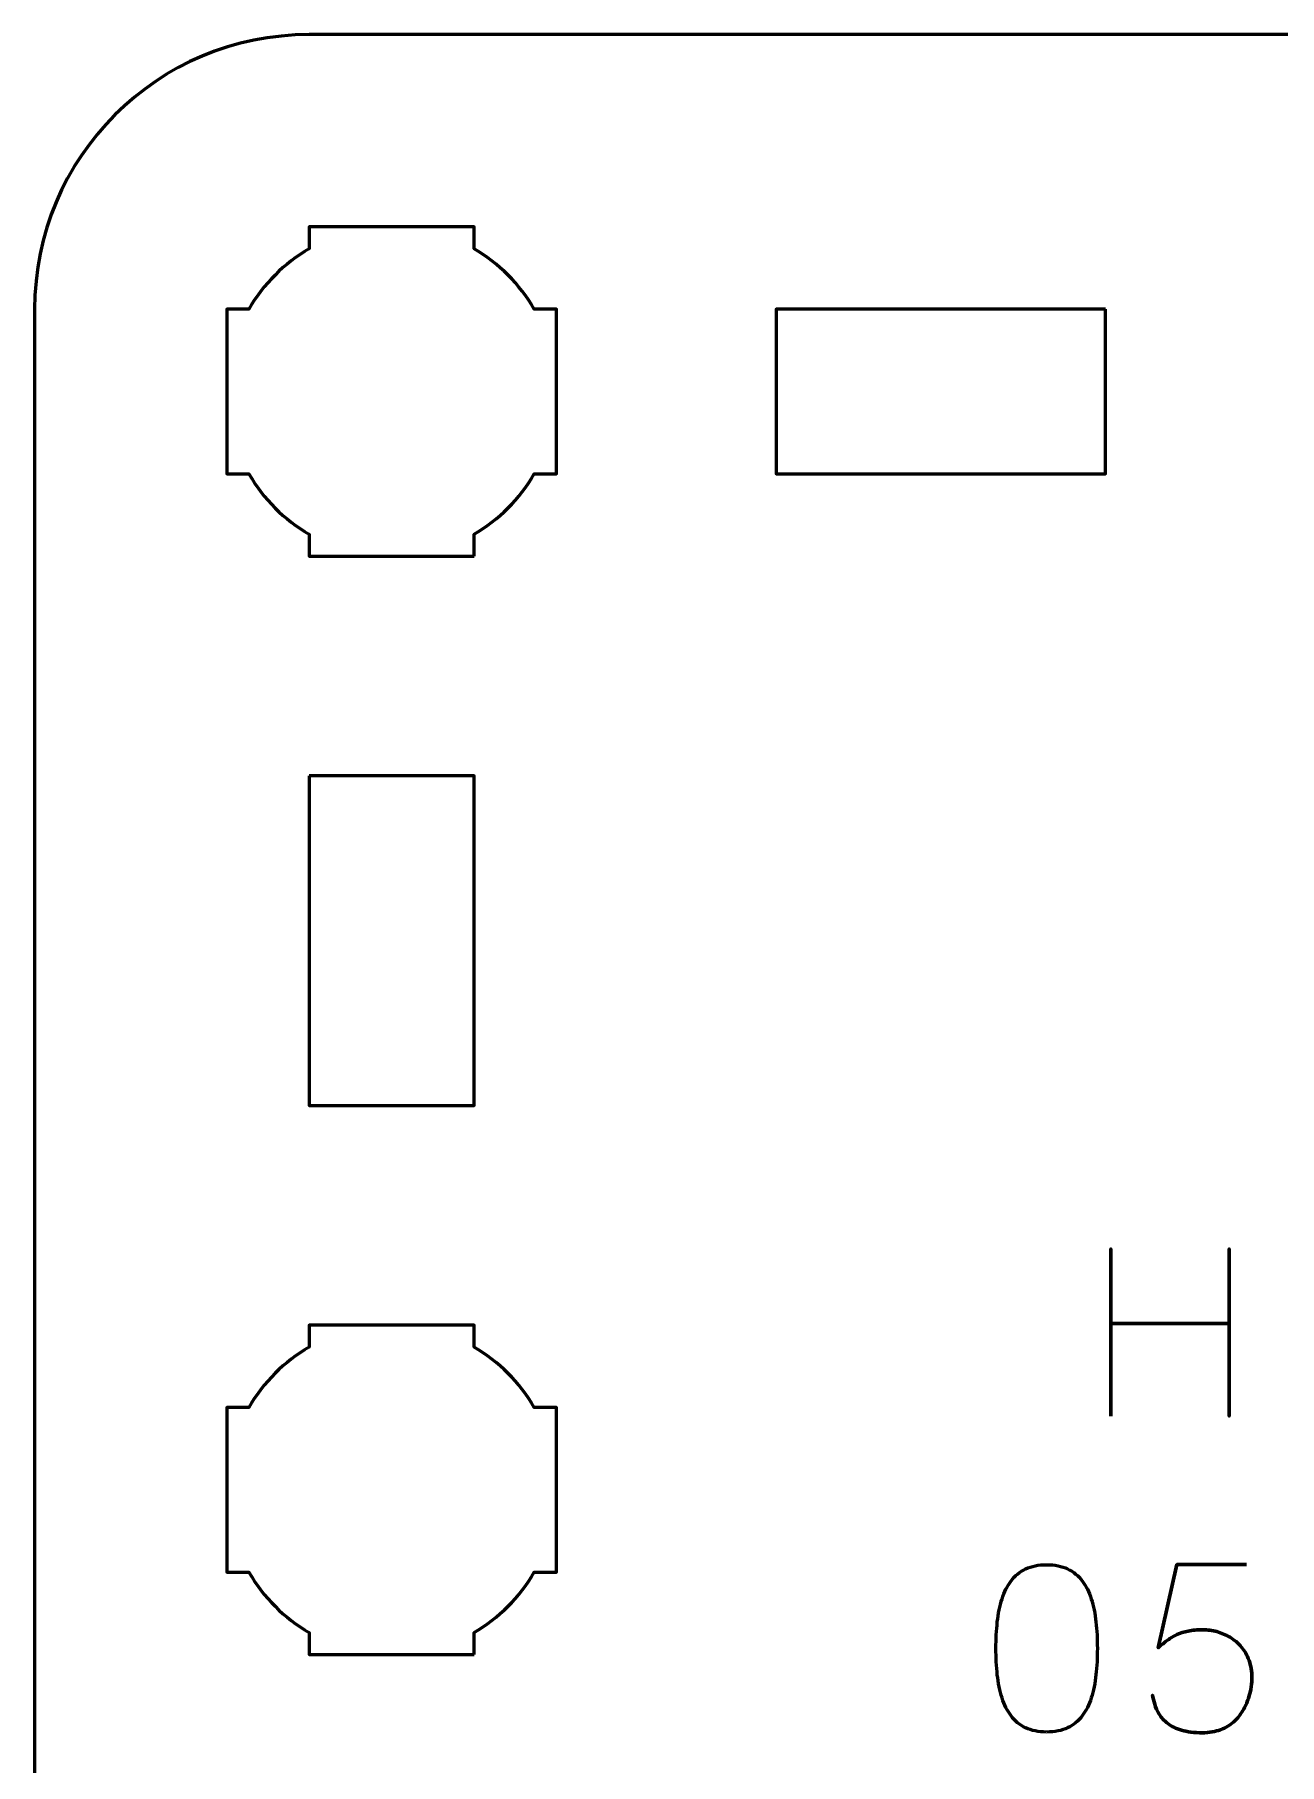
# Model space of a CAD drawing. Header units: centimetres. Extents: x -22.2 to 28.4, y -19.5 to -10.2.
# Drawn here: x -2.15 to 0.117, y -13.35 to -10.2 of the extents above; entities that cross this region are included whole.
import ezdxf

# ---------------------------------------------------------------- set-up
doc = ezdxf.new("R2010")
doc.units = ezdxf.units.CM
doc.header["$MEASUREMENT"] = 0
doc.layers.add('Layer 1', color=7, linetype='Continuous')

msp = doc.modelspace()

# ---------------------------------------------------------------- linework, layer by layer
at = {"layer": 'Layer 1', "lineweight": 53}
for points, knots in [([(2.65008, -10.2), (2.92714, -10.20008), (3.15002, -10.42315), (3.15002, -10.7001), (3.15002, -10.7001), (3.15002, -13.46669), (3.15002, -16.23331), (3.15002, -18.9999), (3.15002, -18.9999), (3.15002, -19.2769), (2.92693, -19.5), (2.64993, -19.5), (2.64993, -19.5), (2.64993, -19.5), (-1.64993, -19.5), (-1.64993, -19.5), (-1.64993, -19.5), (-1.92706, -19.5), (-2.15002, -19.2769), (-2.15002, -18.9999), (-2.15002, -18.9999), (-2.15002, -16.23331), (-2.15002, -13.46669), (-2.15002, -10.7001), (-2.15002, -10.7001), (-2.15002, -10.4231), (-1.92693, -10.2), (-1.64993, -10.2), (-1.64993, -10.2), (-1.64993, -10.2), (2.65008, -10.2), (2.65008, -10.2)], [0, 0, 0, 0, 0.125, 0.125, 0.125, 0.125, 0.25, 0.25, 0.25, 0.25, 0.375, 0.375, 0.375, 0.375, 0.5, 0.5, 0.5, 0.5, 0.625, 0.625, 0.625, 0.625, 0.75, 0.75, 0.75, 0.75, 0.875, 0.875, 0.875, 0.875, 1, 1, 1, 1]), ([(-1.34993, -11.14995), (-1.34993, -11.14995), (-1.49845, -11.14995), (-1.49845, -11.14995), (-1.49845, -11.14995), (-1.49845, -11.14995), (-1.5, -11.14997), (-1.5, -11.14997), (-1.5, -11.14997), (-1.5, -11.14997), (-1.50155, -11.14995), (-1.50155, -11.14995), (-1.50155, -11.14995), (-1.50155, -11.14995), (-1.64993, -11.14995), (-1.64993, -11.14995), (-1.64993, -11.14995), (-1.64993, -11.14995), (-1.64993, -11.10986), (-1.64993, -11.10986), (-1.64993, -11.10986), (-1.6955, -11.08351), (-1.73348, -11.04551), (-1.75984, -10.99996), (-1.75984, -10.99996), (-1.75984, -10.99996), (-1.79993, -10.99996), (-1.79993, -10.99996), (-1.79993, -10.99996), (-1.79993, -10.99996), (-1.79993, -10.85591), (-1.79993, -10.85591), (-1.79993, -10.85591), (-1.79993, -10.85591), (-1.79999, -10.84997), (-1.79999, -10.84997), (-1.79999, -10.84997), (-1.79999, -10.84997), (-1.79993, -10.84403), (-1.79993, -10.84403), (-1.79993, -10.84403), (-1.79993, -10.84403), (-1.79993, -10.69996), (-1.79993, -10.69996), (-1.79993, -10.69996), (-1.79993, -10.69996), (-1.75986, -10.69996), (-1.75986, -10.69996), (-1.75986, -10.69996), (-1.7335, -10.65439), (-1.69551, -10.6164), (-1.64993, -10.59006), (-1.64993, -10.59006), (-1.64993, -10.59006), (-1.64993, -10.54996), (-1.64993, -10.54996), (-1.64993, -10.54996), (-1.64993, -10.54996), (-1.34993, -10.54996), (-1.34993, -10.54996), (-1.34993, -10.54996), (-1.34993, -10.54996), (-1.34993, -10.59015), (-1.34993, -10.59015), (-1.34993, -10.59015), (-1.30443, -10.61649), (-1.26649, -10.65445), (-1.24015, -10.69996), (-1.24015, -10.69996), (-1.24015, -10.69996), (-1.19994, -10.69996), (-1.19994, -10.69996), (-1.19994, -10.69996), (-1.19994, -10.69996), (-1.19994, -10.99996), (-1.19994, -10.99996), (-1.19994, -10.99996), (-1.19994, -10.99996), (-1.24017, -10.99996), (-1.24017, -10.99996), (-1.24017, -10.99996), (-1.26651, -11.04546), (-1.30444, -11.08342), (-1.34993, -11.10976), (-1.34993, -11.10976), (-1.34993, -11.10976), (-1.34993, -11.14995), (-1.34993, -11.14995)], [0, 0, 0, 0, 0.0454545, 0.0454545, 0.0454545, 0.0454545, 0.0909091, 0.0909091, 0.0909091, 0.0909091, 0.1363636, 0.1363636, 0.1363636, 0.1363636, 0.1818182, 0.1818182, 0.1818182, 0.1818182, 0.2272727, 0.2272727, 0.2272727, 0.2272727, 0.2727273, 0.2727273, 0.2727273, 0.2727273, 0.3181818, 0.3181818, 0.3181818, 0.3181818, 0.3636364, 0.3636364, 0.3636364, 0.3636364, 0.4090909, 0.4090909, 0.4090909, 0.4090909, 0.4545455, 0.4545455, 0.4545455, 0.4545455, 0.5, 0.5, 0.5, 0.5, 0.5454545, 0.5454545, 0.5454545, 0.5454545, 0.5909091, 0.5909091, 0.5909091, 0.5909091, 0.6363636, 0.6363636, 0.6363636, 0.6363636, 0.6818182, 0.6818182, 0.6818182, 0.6818182, 0.7272727, 0.7272727, 0.7272727, 0.7272727, 0.7727273, 0.7727273, 0.7727273, 0.7727273, 0.8181818, 0.8181818, 0.8181818, 0.8181818, 0.8636364, 0.8636364, 0.8636364, 0.8636364, 0.9090909, 0.9090909, 0.9090909, 0.9090909, 0.9545455, 0.9545455, 0.9545455, 0.9545455, 1, 1, 1, 1]), ([(-0.19993, -10.70005), (-0.19993, -10.70005), (-0.19993, -11.00006), (-0.19993, -11.00006), (-0.19993, -11.00006), (-0.19993, -11.00006), (-0.79992, -11.00006), (-0.79992, -11.00006), (-0.79992, -11.00006), (-0.79992, -11.00006), (-0.79992, -10.70005), (-0.79992, -10.70005), (-0.79992, -10.70005), (-0.79992, -10.70005), (-0.19993, -10.70005), (-0.19993, -10.70005)], [0, 0, 0, 0, 0.25, 0.25, 0.25, 0.25, 0.5, 0.5, 0.5, 0.5, 0.75, 0.75, 0.75, 0.75, 1, 1, 1, 1]), ([(-1.64993, -11.55005), (-1.64993, -11.55005), (-1.34992, -11.55005), (-1.34992, -11.55005), (-1.34992, -11.55005), (-1.34992, -11.55005), (-1.34992, -12.15004), (-1.34992, -12.15004), (-1.34992, -12.15004), (-1.34992, -12.15004), (-1.64993, -12.15004), (-1.64993, -12.15004), (-1.64993, -12.15004), (-1.64993, -12.15004), (-1.64993, -11.55005), (-1.64993, -11.55005)], [0, 0, 0, 0, 0.25, 0.25, 0.25, 0.25, 0.5, 0.5, 0.5, 0.5, 0.75, 0.75, 0.75, 0.75, 1, 1, 1, 1]), ([(-1.34993, -13.14995), (-1.34993, -13.14995), (-1.49845, -13.14995), (-1.49845, -13.14995), (-1.49845, -13.14995), (-1.49845, -13.14995), (-1.5, -13.14997), (-1.5, -13.14997), (-1.5, -13.14997), (-1.5, -13.14997), (-1.50155, -13.14995), (-1.50155, -13.14995), (-1.50155, -13.14995), (-1.50155, -13.14995), (-1.64993, -13.14995), (-1.64993, -13.14995), (-1.64993, -13.14995), (-1.64993, -13.14995), (-1.64993, -13.10986), (-1.64993, -13.10986), (-1.64993, -13.10986), (-1.6955, -13.08351), (-1.73348, -13.04551), (-1.75984, -12.99996), (-1.75984, -12.99996), (-1.75984, -12.99996), (-1.79993, -12.99996), (-1.79993, -12.99996), (-1.79993, -12.99996), (-1.79993, -12.99996), (-1.79993, -12.85591), (-1.79993, -12.85591), (-1.79993, -12.85591), (-1.79993, -12.85591), (-1.79999, -12.84997), (-1.79999, -12.84997), (-1.79999, -12.84997), (-1.79999, -12.84997), (-1.79993, -12.84403), (-1.79993, -12.84403), (-1.79993, -12.84403), (-1.79993, -12.84403), (-1.79993, -12.69996), (-1.79993, -12.69996), (-1.79993, -12.69996), (-1.79993, -12.69996), (-1.75986, -12.69996), (-1.75986, -12.69996), (-1.75986, -12.69996), (-1.7335, -12.65439), (-1.69551, -12.6164), (-1.64993, -12.59006), (-1.64993, -12.59006), (-1.64993, -12.59006), (-1.64993, -12.54996), (-1.64993, -12.54996), (-1.64993, -12.54996), (-1.64993, -12.54996), (-1.34993, -12.54996), (-1.34993, -12.54996), (-1.34993, -12.54996), (-1.34993, -12.54996), (-1.34993, -12.59015), (-1.34993, -12.59015), (-1.34993, -12.59015), (-1.30443, -12.61649), (-1.26649, -12.65445), (-1.24015, -12.69996), (-1.24015, -12.69996), (-1.24015, -12.69996), (-1.19994, -12.69996), (-1.19994, -12.69996), (-1.19994, -12.69996), (-1.19994, -12.69996), (-1.19994, -12.99996), (-1.19994, -12.99996), (-1.19994, -12.99996), (-1.19994, -12.99996), (-1.24017, -12.99996), (-1.24017, -12.99996), (-1.24017, -12.99996), (-1.26651, -13.04546), (-1.30444, -13.08342), (-1.34993, -13.10976), (-1.34993, -13.10976), (-1.34993, -13.10976), (-1.34993, -13.14995), (-1.34993, -13.14995)], [0, 0, 0, 0, 0.0454545, 0.0454545, 0.0454545, 0.0454545, 0.0909091, 0.0909091, 0.0909091, 0.0909091, 0.1363636, 0.1363636, 0.1363636, 0.1363636, 0.1818182, 0.1818182, 0.1818182, 0.1818182, 0.2272727, 0.2272727, 0.2272727, 0.2272727, 0.2727273, 0.2727273, 0.2727273, 0.2727273, 0.3181818, 0.3181818, 0.3181818, 0.3181818, 0.3636364, 0.3636364, 0.3636364, 0.3636364, 0.4090909, 0.4090909, 0.4090909, 0.4090909, 0.4545455, 0.4545455, 0.4545455, 0.4545455, 0.5, 0.5, 0.5, 0.5, 0.5454545, 0.5454545, 0.5454545, 0.5454545, 0.5909091, 0.5909091, 0.5909091, 0.5909091, 0.6363636, 0.6363636, 0.6363636, 0.6363636, 0.6818182, 0.6818182, 0.6818182, 0.6818182, 0.7272727, 0.7272727, 0.7272727, 0.7272727, 0.7727273, 0.7727273, 0.7727273, 0.7727273, 0.8181818, 0.8181818, 0.8181818, 0.8181818, 0.8636364, 0.8636364, 0.8636364, 0.8636364, 0.9090909, 0.9090909, 0.9090909, 0.9090909, 0.9545455, 0.9545455, 0.9545455, 0.9545455, 1, 1, 1, 1])]:
    msp.add_open_spline(points, degree=3, knots=knots, dxfattribs=at)
at = {"layer": 'Layer 1', "color": 5, "lineweight": 53}
for points, knots in [([(-0.19063, -12.71576), (-0.19063, -12.71576), (-0.19063, -12.54685), (-0.19063, -12.54685), (-0.19063, -12.54685), (-0.19063, -12.54685), (0.02484, -12.54685), (0.02484, -12.54685), (0.02484, -12.54685), (0.02484, -12.54685), (0.02484, -12.71576), (0.02484, -12.71576), (0.02484, -12.71576), (0.02484, -12.71576), (0.02484, -12.41096), (0.02484, -12.41096), (0.02484, -12.41096), (0.02484, -12.41096), (0.02484, -12.54685), (0.02484, -12.54685), (0.02484, -12.54685), (0.02484, -12.54685), (-0.19063, -12.54685), (-0.19063, -12.54685), (-0.19063, -12.54685), (-0.19063, -12.54685), (-0.19063, -12.41096), (-0.19063, -12.41096), (-0.19063, -12.41096), (-0.19063, -12.41096), (-0.19063, -12.71576), (-0.19063, -12.71576)], [0, 0, 0, 0, 0.125, 0.125, 0.125, 0.125, 0.25, 0.25, 0.25, 0.25, 0.375, 0.375, 0.375, 0.375, 0.5, 0.5, 0.5, 0.5, 0.625, 0.625, 0.625, 0.625, 0.75, 0.75, 0.75, 0.75, 0.875, 0.875, 0.875, 0.875, 1, 1, 1, 1]), ([(-0.30725, -13.29107), (-0.29244, -13.291), (-0.27967, -13.28839), (-0.26901, -13.28331), (-0.26901, -13.28331), (-0.25843, -13.27823), (-0.24961, -13.27096), (-0.24256, -13.26172), (-0.24256, -13.26172), (-0.23557, -13.25241), (-0.23007, -13.2414), (-0.22598, -13.2287), (-0.22598, -13.2287), (-0.22195, -13.216), (-0.21906, -13.2021), (-0.21744, -13.18686), (-0.21744, -13.18686), (-0.21574, -13.17162), (-0.2149, -13.1556), (-0.21497, -13.13867), (-0.21497, -13.13867), (-0.2149, -13.12181), (-0.21574, -13.10579), (-0.21744, -13.09062), (-0.21744, -13.09062), (-0.21906, -13.07545), (-0.22195, -13.06148), (-0.22598, -13.04878), (-0.22598, -13.04878), (-0.23007, -13.03615), (-0.23557, -13.02515), (-0.24256, -13.01576), (-0.24256, -13.01576), (-0.24961, -13.00645), (-0.25843, -12.99918), (-0.26901, -12.9941), (-0.26901, -12.9941), (-0.27967, -12.98895), (-0.29244, -12.98634), (-0.30725, -12.98627), (-0.30725, -12.98627), (-0.32207, -12.98634), (-0.33484, -12.98895), (-0.3455, -12.9941), (-0.3455, -12.9941), (-0.35608, -12.99918), (-0.3649, -13.00645), (-0.37195, -13.01576), (-0.37195, -13.01576), (-0.37894, -13.02515), (-0.38444, -13.03615), (-0.38853, -13.04878), (-0.38853, -13.04878), (-0.39256, -13.06148), (-0.39545, -13.07545), (-0.39707, -13.09062), (-0.39707, -13.09062), (-0.39876, -13.10579), (-0.39961, -13.12181), (-0.39954, -13.13867), (-0.39954, -13.13867), (-0.39961, -13.1556), (-0.39876, -13.17162), (-0.39707, -13.18686), (-0.39707, -13.18686), (-0.39545, -13.2021), (-0.39256, -13.216), (-0.38853, -13.2287), (-0.38853, -13.2287), (-0.38444, -13.2414), (-0.37894, -13.25241), (-0.37195, -13.26172), (-0.37195, -13.26172), (-0.3649, -13.27096), (-0.35608, -13.27823), (-0.3455, -13.28331), (-0.3455, -13.28331), (-0.33484, -13.28839), (-0.32207, -13.291), (-0.30725, -13.29107)], [0, 0, 0, 0, 0.05, 0.05, 0.05, 0.05, 0.1, 0.1, 0.1, 0.1, 0.15, 0.15, 0.15, 0.15, 0.2, 0.2, 0.2, 0.2, 0.25, 0.25, 0.25, 0.25, 0.3, 0.3, 0.3, 0.3, 0.35, 0.35, 0.35, 0.35, 0.4, 0.4, 0.4, 0.4, 0.45, 0.45, 0.45, 0.45, 0.5, 0.5, 0.5, 0.5, 0.55, 0.55, 0.55, 0.55, 0.6, 0.6, 0.6, 0.6, 0.65, 0.65, 0.65, 0.65, 0.7, 0.7, 0.7, 0.7, 0.75, 0.75, 0.75, 0.75, 0.8, 0.8, 0.8, 0.8, 0.85, 0.85, 0.85, 0.85, 0.9, 0.9, 0.9, 0.9, 0.95, 0.95, 0.95, 0.95, 1, 1, 1, 1]), ([(-0.30725, -13.29107), (-0.29244, -13.291), (-0.27967, -13.28839), (-0.26901, -13.28331), (-0.26901, -13.28331), (-0.25843, -13.27823), (-0.24961, -13.27096), (-0.24256, -13.26172), (-0.24256, -13.26172), (-0.23557, -13.25241), (-0.23007, -13.2414), (-0.22598, -13.2287), (-0.22598, -13.2287), (-0.22195, -13.216), (-0.21906, -13.2021), (-0.21744, -13.18686), (-0.21744, -13.18686), (-0.21574, -13.17162), (-0.2149, -13.1556), (-0.21497, -13.13867), (-0.21497, -13.13867), (-0.2149, -13.12181), (-0.21574, -13.10579), (-0.21744, -13.09062), (-0.21744, -13.09062), (-0.21906, -13.07545), (-0.22195, -13.06148), (-0.22598, -13.04878), (-0.22598, -13.04878), (-0.23007, -13.03615), (-0.23557, -13.02515), (-0.24256, -13.01576), (-0.24256, -13.01576), (-0.24961, -13.00645), (-0.25843, -12.99918), (-0.26901, -12.9941), (-0.26901, -12.9941), (-0.27967, -12.98895), (-0.29244, -12.98634), (-0.30725, -12.98627), (-0.30725, -12.98627), (-0.32207, -12.98634), (-0.33484, -12.98895), (-0.3455, -12.9941), (-0.3455, -12.9941), (-0.35608, -12.99918), (-0.3649, -13.00645), (-0.37195, -13.01576), (-0.37195, -13.01576), (-0.37894, -13.02515), (-0.38444, -13.03615), (-0.38853, -13.04878), (-0.38853, -13.04878), (-0.39256, -13.06148), (-0.39545, -13.07545), (-0.39707, -13.09062), (-0.39707, -13.09062), (-0.39876, -13.10579), (-0.39961, -13.12181), (-0.39954, -13.13867), (-0.39954, -13.13867), (-0.39961, -13.1556), (-0.39876, -13.17162), (-0.39707, -13.18686), (-0.39707, -13.18686), (-0.39545, -13.2021), (-0.39256, -13.216), (-0.38853, -13.2287), (-0.38853, -13.2287), (-0.38444, -13.2414), (-0.37894, -13.25241), (-0.37195, -13.26172), (-0.37195, -13.26172), (-0.3649, -13.27096), (-0.35608, -13.27823), (-0.3455, -13.28331), (-0.3455, -13.28331), (-0.33484, -13.28839), (-0.32207, -13.291), (-0.30725, -13.29107)], [0, 0, 0, 0, 0.05, 0.05, 0.05, 0.05, 0.1, 0.1, 0.1, 0.1, 0.15, 0.15, 0.15, 0.15, 0.2, 0.2, 0.2, 0.2, 0.25, 0.25, 0.25, 0.25, 0.3, 0.3, 0.3, 0.3, 0.35, 0.35, 0.35, 0.35, 0.4, 0.4, 0.4, 0.4, 0.45, 0.45, 0.45, 0.45, 0.5, 0.5, 0.5, 0.5, 0.55, 0.55, 0.55, 0.55, 0.6, 0.6, 0.6, 0.6, 0.65, 0.65, 0.65, 0.65, 0.7, 0.7, 0.7, 0.7, 0.75, 0.75, 0.75, 0.75, 0.8, 0.8, 0.8, 0.8, 0.85, 0.85, 0.85, 0.85, 0.9, 0.9, 0.9, 0.9, 0.95, 0.95, 0.95, 0.95, 1, 1, 1, 1]), ([(0.05681, -12.98585), (0.05681, -12.98585), (-0.07019, -12.98585), (-0.07019, -12.98585), (-0.07019, -12.98585), (-0.07019, -12.98585), (-0.10406, -13.1374), (-0.10406, -13.1374), (-0.10406, -13.1374), (-0.09813, -13.13232), (-0.09249, -13.12774), (-0.08705, -13.12371), (-0.08705, -13.12371), (-0.08169, -13.11969), (-0.07605, -13.11631), (-0.07005, -13.11348), (-0.07005, -13.11348), (-0.06412, -13.11066), (-0.05735, -13.10854), (-0.04973, -13.10706), (-0.04973, -13.10706), (-0.04218, -13.10558), (-0.03315, -13.1048), (-0.02278, -13.1048), (-0.02278, -13.1048), (-0.01431, -13.1048), (-0.00584, -13.10593), (0.00262, -13.10826), (0.00262, -13.10826), (0.01109, -13.11052), (0.01913, -13.11398), (0.02675, -13.11856), (0.02675, -13.11856), (0.03444, -13.12322), (0.04122, -13.12901), (0.04714, -13.13599), (0.04714, -13.13599), (0.05314, -13.14298), (0.05787, -13.15116), (0.06125, -13.16054), (0.06125, -13.16054), (0.06471, -13.16993), (0.06647, -13.18058), (0.06654, -13.19243), (0.06654, -13.19243), (0.06662, -13.19681), (0.06612, -13.20231), (0.06513, -13.2088), (0.06513, -13.2088), (0.06422, -13.21529), (0.06252, -13.22235), (0.06012, -13.22983), (0.06012, -13.22983), (0.05773, -13.23731), (0.05434, -13.24472), (0.05004, -13.25205), (0.05004, -13.25205), (0.04573, -13.25939), (0.04023, -13.26609), (0.0336, -13.27216), (0.0336, -13.27216), (0.02696, -13.27823), (0.01892, -13.2831), (0.00954, -13.28677), (0.00954, -13.28677), (0.00008, -13.29036), (-0.011, -13.29227), (-0.02362, -13.29234), (-0.02362, -13.29234), (-0.03872, -13.29227), (-0.05142, -13.29065), (-0.06172, -13.28761), (-0.06172, -13.28761), (-0.07203, -13.28451), (-0.08042, -13.28049), (-0.08691, -13.27541), (-0.08691, -13.27541), (-0.09347, -13.27033), (-0.09855, -13.26475), (-0.10222, -13.25869), (-0.10222, -13.25869), (-0.10589, -13.25262), (-0.10864, -13.24655), (-0.11048, -13.24048), (-0.11048, -13.24048), (-0.11231, -13.23441), (-0.11372, -13.22884), (-0.11464, -13.22376), (-0.11464, -13.22376), (-0.11372, -13.22884), (-0.11231, -13.23441), (-0.11048, -13.24048), (-0.11048, -13.24048), (-0.10864, -13.24655), (-0.10589, -13.25262), (-0.10222, -13.25869), (-0.10222, -13.25869), (-0.09855, -13.26475), (-0.09347, -13.27033), (-0.08691, -13.27541), (-0.08691, -13.27541), (-0.08042, -13.28049), (-0.07203, -13.28451), (-0.06172, -13.28761), (-0.06172, -13.28761), (-0.05142, -13.29065), (-0.03872, -13.29227), (-0.02362, -13.29234), (-0.02362, -13.29234), (-0.011, -13.29227), (0.00008, -13.29036), (0.00954, -13.28677), (0.00954, -13.28677), (0.01892, -13.2831), (0.02696, -13.27823), (0.0336, -13.27216), (0.0336, -13.27216), (0.04023, -13.26609), (0.04573, -13.25939), (0.05004, -13.25205), (0.05004, -13.25205), (0.05434, -13.24472), (0.05773, -13.23731), (0.06012, -13.22983), (0.06012, -13.22983), (0.06252, -13.22235), (0.06422, -13.21529), (0.06513, -13.2088), (0.06513, -13.2088), (0.06612, -13.20231), (0.06662, -13.19681), (0.06654, -13.19243), (0.06654, -13.19243), (0.06647, -13.18058), (0.06471, -13.16993), (0.06125, -13.16054), (0.06125, -13.16054), (0.05787, -13.15116), (0.05314, -13.14298), (0.04714, -13.13599), (0.04714, -13.13599), (0.04122, -13.12901), (0.03444, -13.12322), (0.02675, -13.11856), (0.02675, -13.11856), (0.01913, -13.11398), (0.01109, -13.11052), (0.00262, -13.10826), (0.00262, -13.10826), (-0.00584, -13.10593), (-0.01431, -13.1048), (-0.02278, -13.1048), (-0.02278, -13.1048), (-0.03315, -13.1048), (-0.04218, -13.10558), (-0.04973, -13.10706), (-0.04973, -13.10706), (-0.05735, -13.10854), (-0.06412, -13.11066), (-0.07005, -13.11348), (-0.07005, -13.11348), (-0.07605, -13.11631), (-0.08169, -13.11969), (-0.08705, -13.12371), (-0.08705, -13.12371), (-0.09249, -13.12774), (-0.09813, -13.13232), (-0.10406, -13.1374), (-0.10406, -13.1374), (-0.10406, -13.1374), (-0.07019, -12.98585), (-0.07019, -12.98585), (-0.07019, -12.98585), (-0.07019, -12.98585), (0.05681, -12.98585), (0.05681, -12.98585)], [0, 0, 0, 0, 0.0227273, 0.0227273, 0.0227273, 0.0227273, 0.0454545, 0.0454545, 0.0454545, 0.0454545, 0.0681818, 0.0681818, 0.0681818, 0.0681818, 0.0909091, 0.0909091, 0.0909091, 0.0909091, 0.1136364, 0.1136364, 0.1136364, 0.1136364, 0.1363636, 0.1363636, 0.1363636, 0.1363636, 0.1590909, 0.1590909, 0.1590909, 0.1590909, 0.1818182, 0.1818182, 0.1818182, 0.1818182, 0.2045455, 0.2045455, 0.2045455, 0.2045455, 0.2272727, 0.2272727, 0.2272727, 0.2272727, 0.25, 0.25, 0.25, 0.25, 0.2727273, 0.2727273, 0.2727273, 0.2727273, 0.2954545, 0.2954545, 0.2954545, 0.2954545, 0.3181818, 0.3181818, 0.3181818, 0.3181818, 0.3409091, 0.3409091, 0.3409091, 0.3409091, 0.3636364, 0.3636364, 0.3636364, 0.3636364, 0.3863636, 0.3863636, 0.3863636, 0.3863636, 0.4090909, 0.4090909, 0.4090909, 0.4090909, 0.4318182, 0.4318182, 0.4318182, 0.4318182, 0.4545455, 0.4545455, 0.4545455, 0.4545455, 0.4772727, 0.4772727, 0.4772727, 0.4772727, 0.5, 0.5, 0.5, 0.5, 0.5227273, 0.5227273, 0.5227273, 0.5227273, 0.5454545, 0.5454545, 0.5454545, 0.5454545, 0.5681818, 0.5681818, 0.5681818, 0.5681818, 0.5909091, 0.5909091, 0.5909091, 0.5909091, 0.6136364, 0.6136364, 0.6136364, 0.6136364, 0.6363636, 0.6363636, 0.6363636, 0.6363636, 0.6590909, 0.6590909, 0.6590909, 0.6590909, 0.6818182, 0.6818182, 0.6818182, 0.6818182, 0.7045455, 0.7045455, 0.7045455, 0.7045455, 0.7272727, 0.7272727, 0.7272727, 0.7272727, 0.75, 0.75, 0.75, 0.75, 0.7727273, 0.7727273, 0.7727273, 0.7727273, 0.7954545, 0.7954545, 0.7954545, 0.7954545, 0.8181818, 0.8181818, 0.8181818, 0.8181818, 0.8409091, 0.8409091, 0.8409091, 0.8409091, 0.8636364, 0.8636364, 0.8636364, 0.8636364, 0.8863636, 0.8863636, 0.8863636, 0.8863636, 0.9090909, 0.9090909, 0.9090909, 0.9090909, 0.9318182, 0.9318182, 0.9318182, 0.9318182, 0.9545455, 0.9545455, 0.9545455, 0.9545455, 0.9772727, 0.9772727, 0.9772727, 0.9772727, 1, 1, 1, 1])]:
    msp.add_open_spline(points, degree=3, knots=knots, dxfattribs=at)

doc.saveas('drawing.dxf')
